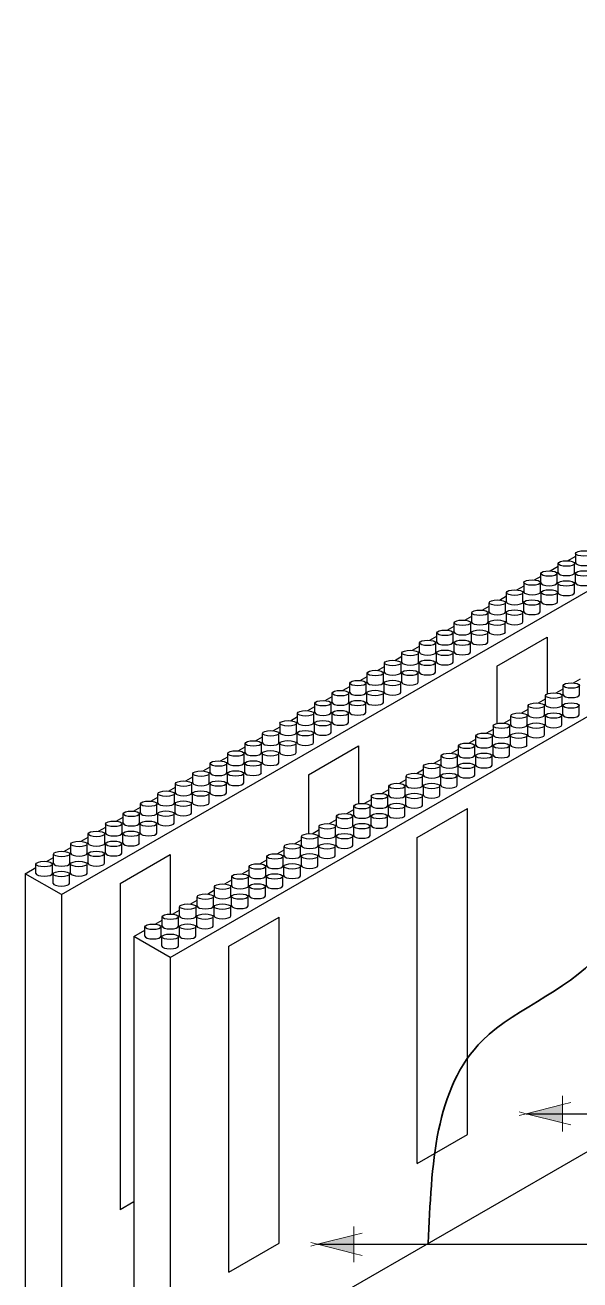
# Model space of a CAD drawing. Header units: inches. Extents: x 31.4 to 100.4, y 26.9 to 80.1.
# Drawn here: x 31.43 to 46.73, y 44.86 to 79.49 of the extents above; entities that cross this region are included whole.
import ezdxf

# ---------------------------------------------------------------- set-up
doc = ezdxf.new("R2010")
doc.units = ezdxf.units.IN
doc.header["$MEASUREMENT"] = 0
doc.layers.add('A4 medium', color=7, linetype='Continuous', lineweight=35)
doc.layers.add('DIM', color=3, linetype='Continuous', lineweight=13)
doc.styles.add('ARCTEXT', font='arctext.shx', dxfattribs={"width": 0.85})
doc.dimstyles.new('ARCTEXT1-4', dxfattribs={"dimtxt": 4, "dimasz": 2, "dimexe": 2, "dimexo": 2, "dimgap": 2, "dimtad": 1, "dimdec": 4, "dimzin": 3, "dimdsep": 46, "dimlunit": 4, "dimtxsty": 'ARCTEXT', "dimblk": 'ARCHTICK', "dimcen": 2, "dimaunit": 1, "dimadec": 0, "dimazin": 0, "dimtfac": 1, "dimtdec": 4, "dimtmove": 2, "dimatfit": 3, "dimldrblk": 'arrow', "dimfxl": 1, "dimtolj": 1, "dimtzin": 0, "dimarcsym": 0})

# ---------------------------------------------------------------- blocks, each defined once
blk = doc.blocks.new('_ArchTick')
at = {"color": 0, "linetype": 'ByBlock', "const_width": 0.15}
blk.add_lwpolyline([(-0.5, -0.5), (0.5, 0.5)], dxfattribs=at)
blk = doc.blocks.new('arrow')
at = {"layer": 'DIM'}
blk.add_hatch(color=253, dxfattribs=at).paths.add_polyline_path([(-2, 0.5), (-2, -0.5), (0, 0)])
at = {"layer": 'DIM', "lineweight": 9}
for points in [[(-2, 0.983), (-2, 0.5), (-2.469, 0.617)], [(0.374, 0.094), (0, 0)], [(0.374, -0.094), (0, 0)], [(-2, -0.983), (-2, -0.5), (-2.469, -0.617)]]:
    blk.add_lwpolyline(points, dxfattribs=at)
at = {"layer": 'DIM', "lineweight": 15}
blk.add_lwpolyline([(0, 0), (-2, -0.5), (-2, 0.5), (0, 0)], dxfattribs=at)

msp = doc.modelspace()

# ---------------------------------------------------------------- linework, layer by layer
at = {"ltscale": 0.15}
for p, q in [((32.433, 55.493), (74.002, 79.493)), ((35.433, 53.761), (77.002, 77.761)), ((35.433, 41.761), (77.002, 65.761)), ((46.392, 64.707), (46.616, 64.836)), ((46.616, 64.651), (46.616, 64.91)), ((45.912, 64.43), (46.135, 64.559)), ((46.135, 64.373), (46.135, 64.632)), ((46.588, 64.373), (46.588, 64.632)), ((45.191, 63.847), (45.191, 64.106)), ((45.477, 64.179), (45.665, 64.287)), ((45.644, 63.847), (45.644, 64.106)), ((45.654, 64.096), (45.654, 64.355)), ((46.107, 64.096), (46.107, 64.355)), ((46.129, 63.822), (46.129, 64.081)), ((46.582, 63.822), (46.582, 64.081)), ((46.61, 64.099), (46.61, 64.358)), ((44.516, 63.624), (44.71, 63.736)), ((44.71, 63.57), (44.71, 63.829)), ((44.997, 63.901), (45.191, 64.013)), ((45.163, 63.57), (45.163, 63.829)), ((45.665, 63.573), (45.665, 63.832)), ((46.118, 63.573), (46.118, 63.832)), ((44.035, 63.346), (44.23, 63.458)), ((44.23, 63.292), (44.23, 63.551)), ((44.683, 63.292), (44.683, 63.551)), ((45.185, 63.296), (45.185, 63.555)), ((45.638, 63.296), (45.638, 63.555)), ((43.555, 63.069), (43.749, 63.181)), ((43.749, 63.015), (43.749, 63.273)), ((44.202, 63.015), (44.202, 63.273)), ((44.704, 63.018), (44.704, 63.277)), ((45.157, 63.018), (45.157, 63.277)), ((42.788, 62.46), (42.788, 62.718)), ((43.074, 62.791), (43.268, 62.903)), ((43.241, 62.46), (43.241, 62.718)), ((43.268, 62.737), (43.268, 62.996)), ((43.721, 62.737), (43.721, 62.996)), ((43.743, 62.463), (43.743, 62.722)), ((44.196, 62.463), (44.196, 62.722)), ((44.223, 62.741), (44.223, 63)), ((44.676, 62.741), (44.676, 63)), ((42.113, 62.236), (42.307, 62.348)), ((42.307, 62.182), (42.307, 62.441)), ((42.593, 62.514), (42.788, 62.626)), ((42.76, 62.182), (42.76, 62.441)), ((43.262, 62.186), (43.262, 62.445)), ((43.715, 62.186), (43.715, 62.445)), ((44.442, 61.801), (45.827, 62.601)), ((45.827, 62.601), (45.827, 61.029)), ((41.632, 61.959), (41.826, 62.071)), ((41.826, 61.905), (41.826, 62.163)), ((42.279, 61.905), (42.279, 62.163)), ((42.781, 61.908), (42.781, 62.167)), ((43.234, 61.908), (43.234, 62.167)), ((41.151, 61.681), (41.346, 61.793)), ((41.346, 61.627), (41.346, 61.886)), ((41.799, 61.627), (41.799, 61.886)), ((42.301, 61.631), (42.301, 61.89)), ((42.754, 61.631), (42.754, 61.89)), ((44.442, 61.801), (44.442, 60.216)), ((40.384, 61.072), (40.384, 61.331)), ((40.671, 61.404), (40.865, 61.516)), ((40.837, 61.072), (40.837, 61.331)), ((40.865, 61.35), (40.865, 61.608)), ((41.318, 61.35), (41.318, 61.608)), ((41.339, 61.076), (41.339, 61.334)), ((41.792, 61.076), (41.792, 61.334)), ((41.82, 61.353), (41.82, 61.612)), ((42.273, 61.353), (42.273, 61.612)), ((46.555, 61.337), (46.749, 61.449)), ((39.709, 60.849), (39.904, 60.961)), ((39.904, 60.795), (39.904, 61.053)), ((40.19, 61.126), (40.384, 61.238)), ((40.357, 60.795), (40.357, 61.053)), ((40.859, 60.798), (40.859, 61.057)), ((41.312, 60.798), (41.312, 61.057)), ((45.788, 60.728), (45.788, 60.986)), ((46.074, 61.059), (46.268, 61.171)), ((46.241, 60.728), (46.241, 60.986)), ((46.268, 61.005), (46.268, 61.264)), ((46.721, 61.005), (46.721, 61.264)), ((39.229, 60.571), (39.423, 60.683)), ((39.423, 60.517), (39.423, 60.776)), ((39.876, 60.517), (39.876, 60.776)), ((40.378, 60.521), (40.378, 60.779)), ((40.831, 60.521), (40.831, 60.779)), ((45.113, 60.504), (45.307, 60.616)), ((45.307, 60.45), (45.307, 60.709)), ((45.593, 60.782), (45.788, 60.894)), ((45.76, 60.45), (45.76, 60.709)), ((46.262, 60.454), (46.262, 60.712)), ((46.715, 60.454), (46.715, 60.712)), ((38.748, 60.294), (38.942, 60.406)), ((38.942, 60.239), (38.942, 60.498)), ((39.395, 60.239), (39.395, 60.498)), ((39.897, 60.243), (39.897, 60.502)), ((40.35, 60.243), (40.35, 60.502)), ((44.632, 60.227), (44.826, 60.339)), ((44.826, 60.173), (44.826, 60.431)), ((45.279, 60.173), (45.279, 60.431)), ((45.781, 60.176), (45.781, 60.435)), ((46.234, 60.176), (46.234, 60.435)), ((37.981, 59.684), (37.981, 59.943)), ((38.267, 60.016), (38.462, 60.128)), ((38.434, 59.684), (38.434, 59.943)), ((38.462, 59.962), (38.462, 60.221)), ((38.915, 59.962), (38.915, 60.221)), ((38.936, 59.688), (38.936, 59.947)), ((39.389, 59.688), (39.389, 59.947)), ((39.417, 59.966), (39.417, 60.224)), ((39.87, 59.966), (39.87, 60.224)), ((44.151, 59.949), (44.346, 60.061)), ((44.346, 59.895), (44.346, 60.154)), ((44.799, 59.895), (44.799, 60.154)), ((45.301, 59.899), (45.301, 60.157)), ((45.754, 59.899), (45.754, 60.157)), ((37.306, 59.461), (37.5, 59.573)), ((37.5, 59.407), (37.5, 59.666)), ((37.787, 59.739), (37.981, 59.851)), ((37.953, 59.407), (37.953, 59.666)), ((38.455, 59.411), (38.455, 59.669)), ((38.908, 59.411), (38.908, 59.669)), ((39.246, 58.801), (40.631, 59.601)), ((40.631, 59.601), (40.631, 58.002)), ((43.384, 59.34), (43.384, 59.599)), ((43.671, 59.672), (43.865, 59.784)), ((43.837, 59.34), (43.837, 59.599)), ((43.865, 59.617), (43.865, 59.876)), ((44.318, 59.617), (44.318, 59.876)), ((44.339, 59.344), (44.339, 59.602)), ((44.792, 59.344), (44.792, 59.602)), ((44.82, 59.621), (44.82, 59.88)), ((45.273, 59.621), (45.273, 59.88)), ((36.825, 59.184), (37.02, 59.296)), ((37.02, 59.129), (37.02, 59.388)), ((37.473, 59.129), (37.473, 59.388)), ((37.975, 59.133), (37.975, 59.392)), ((38.428, 59.133), (38.428, 59.392)), ((42.709, 59.117), (42.904, 59.229)), ((42.904, 59.062), (42.904, 59.321)), ((43.19, 59.394), (43.384, 59.506)), ((43.357, 59.062), (43.357, 59.321)), ((43.859, 59.066), (43.859, 59.325)), ((44.312, 59.066), (44.312, 59.325)), ((36.345, 58.906), (36.539, 59.018)), ((36.539, 58.852), (36.539, 59.111)), ((36.992, 58.852), (36.992, 59.111)), ((37.494, 58.856), (37.494, 59.114)), ((37.947, 58.856), (37.947, 59.114)), ((42.229, 58.839), (42.423, 58.951)), ((42.423, 58.785), (42.423, 59.044)), ((42.876, 58.785), (42.876, 59.044)), ((43.378, 58.789), (43.378, 59.047)), ((43.831, 58.789), (43.831, 59.047)), ((35.578, 58.297), (35.578, 58.556)), ((35.864, 58.629), (36.058, 58.741)), ((36.031, 58.297), (36.031, 58.556)), ((36.058, 58.574), (36.058, 58.833)), ((36.511, 58.574), (36.511, 58.833)), ((36.533, 58.3), (36.533, 58.559)), ((36.986, 58.3), (36.986, 58.559)), ((37.013, 58.578), (37.013, 58.837)), ((37.466, 58.578), (37.466, 58.837)), ((39.246, 58.801), (39.246, 57.176)), ((41.748, 58.562), (41.942, 58.674)), ((41.942, 58.507), (41.942, 58.766)), ((42.395, 58.507), (42.395, 58.766)), ((42.897, 58.511), (42.897, 58.77)), ((43.35, 58.511), (43.35, 58.77)), ((35.097, 58.019), (35.097, 58.278)), ((35.383, 58.351), (35.578, 58.463)), ((35.55, 58.019), (35.55, 58.278)), ((36.052, 58.023), (36.052, 58.282)), ((36.505, 58.023), (36.505, 58.282)), ((40.981, 57.952), (40.981, 58.211)), ((41.267, 58.284), (41.462, 58.396)), ((41.434, 57.952), (41.434, 58.211)), ((41.462, 58.23), (41.462, 58.489)), ((41.915, 58.23), (41.915, 58.489)), ((41.936, 57.956), (41.936, 58.215)), ((42.389, 57.956), (42.389, 58.215)), ((42.417, 58.234), (42.417, 58.492)), ((42.87, 58.234), (42.87, 58.492)), ((34.422, 57.796), (34.616, 57.908)), ((34.616, 57.742), (34.616, 58.001)), ((34.903, 58.074), (35.097, 58.186)), ((35.069, 57.742), (35.069, 58.001)), ((35.571, 57.745), (35.571, 58.004)), ((36.024, 57.745), (36.024, 58.004)), ((40.306, 57.729), (40.5, 57.841)), ((40.5, 57.675), (40.5, 57.934)), ((40.787, 58.007), (40.981, 58.119)), ((40.953, 57.675), (40.953, 57.934)), ((41.455, 57.678), (41.455, 57.937)), ((41.908, 57.678), (41.908, 57.937)), ((42.246, 57.069), (43.631, 57.869)), ((43.631, 48.869), (43.631, 57.869)), ((33.941, 57.519), (34.136, 57.631)), ((34.136, 57.464), (34.136, 57.723)), ((34.589, 57.464), (34.589, 57.723)), ((35.091, 57.468), (35.091, 57.727)), ((35.544, 57.468), (35.544, 57.727)), ((39.825, 57.452), (40.02, 57.564)), ((40.02, 57.397), (40.02, 57.656)), ((40.473, 57.397), (40.473, 57.656)), ((40.975, 57.401), (40.975, 57.66)), ((41.428, 57.401), (41.428, 57.66)), ((33.174, 56.909), (33.174, 57.168)), ((33.461, 57.241), (33.655, 57.353)), ((33.627, 56.909), (33.627, 57.168)), ((33.655, 57.187), (33.655, 57.446)), ((34.108, 57.187), (34.108, 57.446)), ((34.129, 56.913), (34.129, 57.172)), ((34.582, 56.913), (34.582, 57.172)), ((34.61, 57.19), (34.61, 57.449)), ((35.063, 57.19), (35.063, 57.449)), ((39.345, 57.174), (39.539, 57.286)), ((39.539, 57.12), (39.539, 57.379)), ((39.992, 57.12), (39.992, 57.379)), ((40.494, 57.123), (40.494, 57.382)), ((40.947, 57.123), (40.947, 57.382)), ((32.694, 56.632), (32.694, 56.891)), ((32.98, 56.964), (33.174, 57.076)), ((33.147, 56.632), (33.147, 56.891)), ((33.649, 56.635), (33.649, 56.894)), ((34.102, 56.635), (34.102, 56.894)), ((38.578, 56.565), (38.578, 56.824)), ((38.864, 56.897), (39.058, 57.009)), ((39.031, 56.565), (39.031, 56.824)), ((39.058, 56.842), (39.058, 57.101)), ((39.511, 56.842), (39.511, 57.101)), ((39.533, 56.568), (39.533, 56.827)), ((39.986, 56.568), (39.986, 56.827)), ((40.013, 56.846), (40.013, 57.105)), ((40.466, 56.846), (40.466, 57.105)), ((42.246, 48.069), (42.246, 57.069)), ((32.019, 56.409), (32.213, 56.521)), ((32.213, 56.354), (32.213, 56.613)), ((32.499, 56.686), (32.694, 56.798)), ((32.666, 56.354), (32.666, 56.613)), ((33.168, 56.358), (33.168, 56.617)), ((33.621, 56.358), (33.621, 56.617)), ((34.05, 55.801), (35.435, 56.601)), ((35.435, 56.601), (35.435, 54.957)), ((38.097, 56.287), (38.097, 56.546)), ((38.383, 56.619), (38.578, 56.731)), ((38.55, 56.287), (38.55, 56.546)), ((39.052, 56.291), (39.052, 56.55)), ((39.505, 56.291), (39.505, 56.55)), ((31.433, 56.07), (31.732, 56.243)), ((31.732, 56.077), (31.732, 56.336)), ((32.185, 56.077), (32.185, 56.336)), ((32.687, 56.08), (32.687, 56.339)), ((33.14, 56.08), (33.14, 56.339)), ((37.422, 56.064), (37.616, 56.176)), ((37.616, 56.01), (37.616, 56.269)), ((37.903, 56.342), (38.097, 56.454)), ((38.069, 56.01), (38.069, 56.269)), ((38.571, 56.013), (38.571, 56.272)), ((39.024, 56.013), (39.024, 56.272)), ((31.433, 56.07), (31.433, 44.07)), ((32.433, 55.493), (31.433, 56.07)), ((32.207, 55.803), (32.207, 56.062)), ((32.66, 55.803), (32.66, 56.062)), ((34.05, 55.801), (34.05, 46.795)), ((36.941, 55.787), (37.136, 55.899)), ((37.136, 55.732), (37.136, 55.991)), ((37.589, 55.732), (37.589, 55.991)), ((38.091, 55.736), (38.091, 55.995)), ((38.544, 55.736), (38.544, 55.995)), ((32.433, 55.493), (32.433, 43.493)), ((36.174, 55.177), (36.174, 55.436)), ((36.461, 55.509), (36.655, 55.621)), ((36.627, 55.177), (36.627, 55.436)), ((36.655, 55.455), (36.655, 55.714)), ((37.108, 55.455), (37.108, 55.714)), ((37.129, 55.181), (37.129, 55.44)), ((37.582, 55.181), (37.582, 55.44)), ((37.61, 55.458), (37.61, 55.717)), ((38.063, 55.458), (38.063, 55.717)), ((35.694, 54.9), (35.694, 55.159)), ((35.98, 55.232), (36.174, 55.344)), ((36.147, 54.9), (36.147, 55.159)), ((36.649, 54.903), (36.649, 55.162)), ((37.102, 54.903), (37.102, 55.162)), ((35.019, 54.676), (35.213, 54.789)), ((35.213, 54.622), (35.213, 54.881)), ((35.499, 54.954), (35.694, 55.066)), ((35.666, 54.622), (35.666, 54.881)), ((36.168, 54.626), (36.168, 54.885)), ((36.621, 54.626), (36.621, 54.885)), ((37.05, 54.069), (38.435, 54.869)), ((38.435, 45.869), (38.435, 54.869)), ((34.433, 54.338), (34.732, 54.511)), ((34.732, 54.345), (34.732, 54.604)), ((35.185, 54.345), (35.185, 54.604)), ((35.687, 54.348), (35.687, 54.607)), ((36.14, 54.348), (36.14, 54.607)), ((34.433, 54.338), (34.433, 42.338)), ((35.433, 53.761), (34.433, 54.338)), ((35.207, 54.071), (35.207, 54.33)), ((35.66, 54.071), (35.66, 54.33)), ((37.05, 45.069), (37.05, 54.069)), ((35.433, 53.761), (35.433, 41.761)), ((42.246, 48.069), (43.631, 48.869)), ((34.05, 46.801), (34.433, 47.023)), ((37.05, 45.069), (38.435, 45.869))]:
    msp.add_line(p, q, dxfattribs=at)
for centre in [(46.842, 64.91), (45.881, 64.355), (46.362, 64.632), (46.836, 64.358), (45.417, 64.106), (46.355, 64.081), (44.937, 63.829), (45.892, 63.832), (44.456, 63.551), (45.411, 63.555), (43.495, 62.996), (43.975, 63.273), (44.45, 63), (44.931, 63.277), (43.014, 62.718), (43.969, 62.722), (42.533, 62.441), (43.489, 62.445), (42.053, 62.163), (43.008, 62.167), (41.091, 61.608), (41.572, 61.886), (42.047, 61.612), (42.527, 61.89), (40.611, 61.331), (41.566, 61.334), (46.495, 61.264), (40.13, 61.053), (41.085, 61.057), (46.014, 60.986), (39.649, 60.776), (40.605, 60.779), (45.533, 60.709), (46.489, 60.712), (38.688, 60.221), (39.169, 60.498), (39.643, 60.224), (40.124, 60.502), (45.053, 60.431), (46.008, 60.435), (38.207, 59.943), (39.163, 59.947), (44.091, 59.876), (44.572, 60.154), (45.047, 59.88), (45.527, 60.157), (37.727, 59.666), (38.682, 59.669), (43.611, 59.599), (44.566, 59.602), (37.246, 59.388), (38.201, 59.392), (43.13, 59.321), (44.085, 59.325), (36.285, 58.833), (36.765, 59.111), (37.24, 58.837), (37.721, 59.114), (42.649, 59.044), (43.605, 59.047), (35.804, 58.556), (36.759, 58.559), (41.688, 58.489), (42.169, 58.766), (42.643, 58.492), (43.124, 58.77), (35.323, 58.278), (36.279, 58.282), (41.207, 58.211), (42.163, 58.215), (34.843, 58.001), (35.798, 58.004), (40.727, 57.934), (41.682, 57.937), (33.881, 57.446), (34.362, 57.723), (34.837, 57.449), (35.317, 57.727), (40.246, 57.656), (41.201, 57.66), (33.401, 57.168), (34.356, 57.172), (39.285, 57.101), (39.765, 57.379), (40.24, 57.105), (40.721, 57.382), (32.92, 56.891), (33.875, 56.894), (38.804, 56.824), (39.759, 56.827), (32.439, 56.613), (33.395, 56.617), (38.323, 56.546), (39.279, 56.55), (31.959, 56.336), (32.433, 56.062), (32.914, 56.339), (37.843, 56.269), (38.798, 56.272), (36.881, 55.714), (37.362, 55.991), (37.837, 55.717), (38.317, 55.995), (36.401, 55.436), (37.356, 55.44), (35.92, 55.159), (36.875, 55.162), (35.439, 54.881), (36.395, 54.885), (34.959, 54.604), (35.433, 54.33), (35.914, 54.607)]:
    msp.add_ellipse(centre, major_axis=(0.227, 0), ratio=0.333333, dxfattribs=at)
for centre in [(46.842, 64.651), (45.881, 64.096), (46.362, 64.373), (46.836, 64.099), (45.417, 63.847), (46.355, 63.822), (44.937, 63.57), (45.892, 63.573), (44.456, 63.292), (45.411, 63.296), (43.495, 62.737), (43.975, 63.015), (44.45, 62.741), (44.931, 63.018), (43.014, 62.46), (43.969, 62.463), (42.533, 62.182), (43.489, 62.186), (42.053, 61.905), (43.008, 61.908), (41.091, 61.35), (41.572, 61.627), (42.047, 61.353), (42.527, 61.631), (40.611, 61.072), (41.566, 61.076), (46.495, 61.005), (40.13, 60.795), (41.085, 60.798), (46.014, 60.728), (39.649, 60.517), (40.605, 60.521), (45.533, 60.45), (46.489, 60.454), (38.688, 59.962), (39.169, 60.239), (39.643, 59.966), (40.124, 60.243), (45.053, 60.173), (46.008, 60.176), (38.207, 59.684), (39.163, 59.688), (44.091, 59.617), (44.572, 59.895), (45.047, 59.621), (45.527, 59.899), (37.727, 59.407), (38.682, 59.411), (43.611, 59.34), (44.566, 59.344), (37.246, 59.129), (38.201, 59.133), (43.13, 59.062), (44.085, 59.066), (36.285, 58.574), (36.765, 58.852), (37.24, 58.578), (37.721, 58.856), (42.649, 58.785), (43.605, 58.789), (35.804, 58.297), (36.759, 58.3), (41.688, 58.23), (42.169, 58.507), (42.643, 58.234), (43.124, 58.511), (35.323, 58.019), (36.279, 58.023), (41.207, 57.952), (42.163, 57.956), (34.843, 57.742), (35.798, 57.745), (40.727, 57.675), (41.682, 57.678), (33.881, 57.187), (34.362, 57.464), (34.837, 57.19), (35.317, 57.468), (40.246, 57.397), (41.201, 57.401), (33.401, 56.909), (34.356, 56.913), (39.285, 56.842), (39.765, 57.12), (40.24, 56.846), (40.721, 57.123), (32.92, 56.632), (33.875, 56.635), (38.804, 56.565), (39.759, 56.568), (32.439, 56.354), (33.395, 56.358), (38.323, 56.287), (39.279, 56.291), (31.959, 56.077), (32.433, 55.803), (32.914, 56.08), (37.843, 56.01), (38.798, 56.013), (36.881, 55.455), (37.362, 55.732), (37.837, 55.458), (38.317, 55.736), (36.401, 55.177), (37.356, 55.181), (35.92, 54.9), (36.875, 54.903), (35.439, 54.622), (36.395, 54.626), (34.959, 54.345), (35.433, 54.071), (35.914, 54.348)]:
    msp.add_ellipse(centre, major_axis=(0.227, 0), ratio=0.333333, start_param=3.141593, end_param=6.283185, dxfattribs=at)
at = {"layer": 'A4 medium', "ltscale": 0.15}
msp.add_open_spline([(42.551, 45.87), (42.638, 48.019), (42.79, 51.735), (47.56, 53.196), (48.125, 56.199), (48.072, 58.447), (47.601, 59.83), (47.322, 60.625)], degree=3, knots=[0, 0, 0, 0, 5.792174, 10.020023, 12.446376, 14.288828, 16.791366, 16.791366, 16.791366, 16.791366], dxfattribs=at)

# ---------------------------------------------------------------- leaders
at = {"layer": 'DIM'}
for points in [[(45.248, 49.446), (84.309, 49.446)], [(39.497, 45.841), (84.352, 45.841)]]:
    msp.add_leader(points, dimstyle='ARCTEXT1-4', override={"dimasz": 0.5, "dimtad": 0}, dxfattribs=at)

doc.saveas('drawing.dxf')
